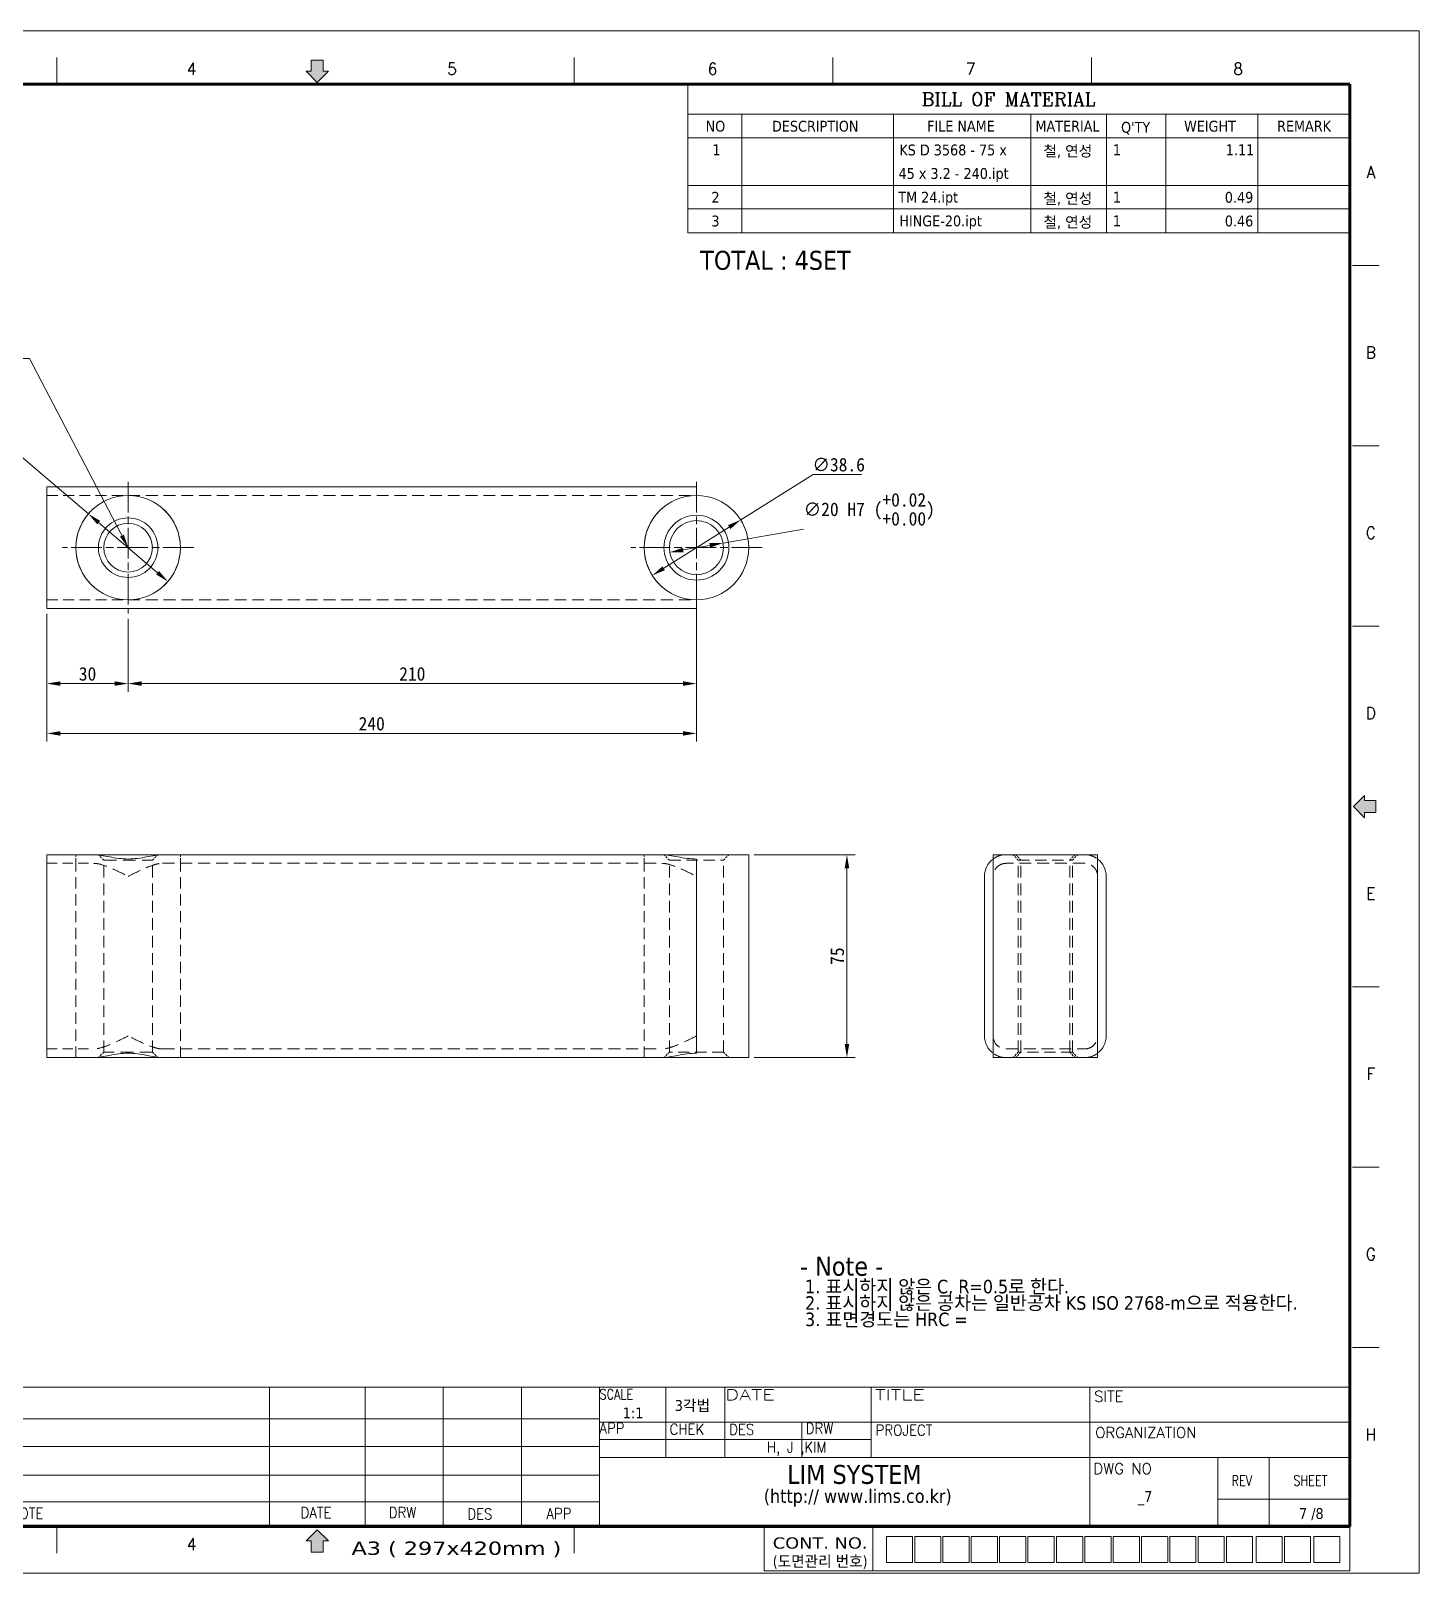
# Model space of a CAD drawing. Header units: millimetres. Extents: x 12 to 828, y 12 to 582.
# Drawn here: x 315 to 828, y 12 to 582 of the extents above; entities that cross this region are included whole.
import ezdxf
from ezdxf.enums import TextEntityAlignment as Align

# ---------------------------------------------------------------- set-up
doc = ezdxf.new("R2010")
doc.units = ezdxf.units.MM
doc.header["$LTSCALE"] = 2
doc.linetypes.add('CHAIN', pattern=[0.3543, 0.2362, -0.0295, 0.0591, -0.0295])
doc.linetypes.add('HIDDEN', pattern=[9.525, 6.35, -3.175])
doc.layers.get('0').update_dxf_attribs({"lineweight": 18})
for name, color, linetype, lineweight in [('SkizziergeometrieWIN-ISO', 7, 'Continuous', 50), ('가는실선_A4', 7, 'Continuous', 5), ('굵은실선_A3', 7, 'Continuous', 18), ('제목(ISO)', 7, 'Continuous', 50)]:
    doc.layers.add(name, color=color, linetype=linetype, lineweight=lineweight)
for name, color, linetype, lineweight, true_color in [('가는실선_A3', 9, 'Continuous', 5, 0x808080), ('가는실선중심선_A3', 1, 'Continuous', 5, 0xff0000), ('가는파선_A3', 7, 'HIDDEN', 13, 0x008000), ('해치선_A3', 1, 'Continuous', 5, 0xff0000)]:
    doc.layers.add(name, color=color, linetype=linetype, lineweight=lineweight, true_color=true_color)
doc.styles.add('A3_DS_PartList', font='RomanC.shx')
doc.styles.add('A3_DS_TB02', font='tahoma.ttf')
doc.styles.add('ROMANC_61', font='ROMANC.shx')
doc.styles.add('주 텍스트 (ISO)', font='tahoma.ttf')
doc.styles.add('주문자_A3(3.5)', font='tahoma.ttf')
doc.styles.add('치수문자_A3(2.5)', font='')
doc.styles.add('텍스트 스타일12', font='tahoma.ttf')
doc.styles.add('텍스트 스타일171', font='ROMANC.shx', dxfattribs={"width": 0.9})
doc.styles.add('텍스트 스타일206', font='ROMANC.shx', dxfattribs={"width": 1.11072})
doc.styles.add('텍스트 스타일208', font='ROMANC.shx', dxfattribs={"width": 1.194322})
doc.styles.add('텍스트 스타일211', font='ROMANC.shx', dxfattribs={"width": 0.9})
doc.styles.add('텍스트 스타일213', font='RomanC.shx', dxfattribs={"width": 0.9})
doc.styles.add('텍스트 스타일233', font='RomanC.shx')
doc.styles.add('텍스트 스타일36', font='ROMANC.shx', dxfattribs={"width": 0.941937})
doc.styles.add('텍스트 스타일42', font='tahoma.ttf', dxfattribs={"width": 1.378837})
doc.styles.add('텍스트 스타일46', font='tahoma.ttf', dxfattribs={"width": 0.862937})
doc.styles.add('텍스트 스타일48', font='tahoma.ttf', dxfattribs={"width": 1.258573})
doc.styles.add('텍스트 스타일65', font='romans.shx', dxfattribs={"width": 0.8})
doc.styles.get('치수문자_A3(2.5)').set_extended_font_data('GulimChe')
doc.dimstyles.new('치수_A3(2.5)', dxfattribs={"dimscale": 2, "dimtxt": 2.5, "dimasz": 2.5, "dimexe": 1.5, "dimexo": 1, "dimgap": 0.5, "dimtad": 1, "dimtoh": 1, "dimdec": 1, "dimrnd": 1e-08, "dimdsep": 46, "dimtxsty": '치수문자_A3(2.5)', "dimcen": 0.09, "dimdle": 10, "dimclrd": 8, "dimclre": 8, "dimclrt": 7, "dimadec": 1, "dimazin": 2, "dimtfac": 0.8, "dimtmove": 0, "dimatfit": 3, "dimfxl": 1, "dimtolj": 1, "dimtzin": 0, "dimlwd": -1, "dimlwe": -1, "dimarcsym": 0})
doc.dimstyles.new('치수_A3(2.5)$7', dxfattribs={"dimscale": 2, "dimtxt": 2.5, "dimasz": 2.5, "dimexe": 1.5, "dimexo": 1, "dimgap": 0.5, "dimtad": 1, "dimtoh": 1, "dimdec": 1, "dimrnd": 1e-08, "dimdsep": 46, "dimtxsty": '치수문자_A3(2.5)', "dimcen": 0.09, "dimdle": 10, "dimclrd": 256, "dimclre": 8, "dimclrt": 7, "dimadec": 1, "dimazin": 2, "dimtfac": 0.8, "dimtmove": 0, "dimatfit": 3, "dimfxl": 1, "dimtolj": 1, "dimtzin": 0, "dimlwd": -1, "dimlwe": -1, "dimarcsym": 0})

# ---------------------------------------------------------------- blocks, each defined once
blk = doc.blocks.new('경계 A3_경계')
for points in [[(405.98, 148.76), (403.92, 148.76), (403.92, 149.72), (401.86, 147.66), (403.92, 145.6), (403.92, 146.56), (405.98, 146.56)], [(211.52, 9.9), (211.52, 11.96), (212.48, 11.96), (210.42, 14.01), (208.36, 11.96), (209.32, 11.96), (209.32, 9.9)]]:
    blk.add_hatch(color=7).paths.add_polyline_path(points)
at = {"layer": '해치선_A3'}
blk.add_hatch(color=7, dxfattribs=at).paths.add_polyline_path([(211.52, 283.53), (212.48, 283.53), (210.42, 281.47), (208.36, 283.53), (209.32, 283.53), (209.32, 285.59), (211.52, 285.59)])
for p, q in [((209.32, 285.59), (211.52, 285.59)), ((209.32, 283.53), (209.32, 285.59)), ((211.52, 285.59), (211.52, 283.53)), ((208.36, 283.53), (209.32, 283.53)), ((210.42, 281.47), (208.36, 283.53)), ((211.52, 283.53), (212.48, 283.53)), ((403.92, 149.72), (401.86, 147.66)), ((403.92, 148.76), (403.92, 149.72)), ((405.98, 148.76), (403.92, 148.76)), ((405.98, 146.56), (405.98, 148.76)), ((401.86, 147.66), (403.92, 145.6)), ((403.92, 146.56), (405.98, 146.56)), ((403.92, 145.6), (403.92, 146.56)), ((292.99, 6.43), (292.99, 14.6)), ((210.42, 14.01), (208.36, 11.96)), ((208.36, 11.96), (209.32, 11.96)), ((209.32, 11.96), (209.32, 9.9)), ((212.48, 11.96), (210.42, 14.01)), ((211.52, 9.9), (211.52, 11.96)), ((211.52, 11.96), (212.48, 11.96)), ((209.32, 9.9), (211.52, 9.9))]:
    blk.add_line(p, q)
at = {"color": 7}
for p, q in [((403.92, 149.72), (401.86, 147.66)), ((403.92, 148.76), (403.92, 149.72)), ((405.98, 148.76), (403.92, 148.76)), ((405.98, 146.56), (405.98, 148.76)), ((401.86, 147.66), (403.92, 145.6)), ((403.92, 145.6), (403.92, 146.56)), ((403.92, 146.56), (405.98, 146.56)), ((210.42, 14.01), (208.36, 11.96)), ((208.36, 11.96), (209.32, 11.96)), ((209.32, 11.96), (209.32, 9.9)), ((212.48, 11.96), (210.42, 14.01)), ((211.52, 9.9), (211.52, 11.96)), ((211.52, 11.96), (212.48, 11.96)), ((209.32, 9.9), (211.52, 9.9))]:
    blk.add_line(p, q, dxfattribs=at)
at = {"layer": 'SkizziergeometrieWIN-ISO', "lineweight": 18}
for p, q in [((6, 291), (414, 291)), ((414, 291), (414, 6)), ((414, 6), (6, 6))]:
    blk.add_line(p, q, dxfattribs=at)
at = {"layer": '가는실선_A3', "color": 7}
for p, q in [((162.34, 281.16), (162.34, 286.06)), ((257.9, 281.16), (257.9, 286.06)), ((305.67, 281.16), (305.67, 286.06)), ((353.45, 281.16), (353.45, 286.06)), ((401.71, 247.62), (406.61, 247.62)), ((401.71, 214.3), (406.61, 214.3)), ((401.71, 180.98), (406.61, 180.98)), ((401.71, 114.34), (406.61, 114.34)), ((401.71, 81.02), (406.61, 81.02)), ((401.71, 47.7), (406.61, 47.7)), ((162.34, 14.6), (162.34, 9.7)), ((257.9, 14.6), (257.9, 9.7)), ((313.09, 14.6), (313.09, 6.55)), ((401.22, 14.6), (401.22, 6.43)), ((315.58, 12.77), (315.58, 7.95)), ((315.58, 12.77), (320.4, 12.77)), ((320.4, 12.77), (320.4, 7.95)), ((320.81, 12.77), (320.81, 7.95)), ((320.81, 12.77), (325.63, 12.77)), ((325.63, 12.77), (325.63, 7.95)), ((326.03, 12.77), (326.03, 7.95)), ((326.03, 12.77), (330.86, 12.77)), ((330.86, 12.77), (330.86, 7.95)), ((331.26, 12.77), (336.09, 12.77)), ((331.26, 12.77), (331.26, 7.95)), ((336.09, 12.77), (336.09, 7.95)), ((336.49, 12.77), (336.49, 7.95)), ((336.49, 12.77), (341.31, 12.77)), ((341.31, 12.77), (341.31, 7.95)), ((341.72, 12.77), (341.72, 7.95)), ((341.72, 12.77), (346.54, 12.77)), ((346.54, 12.77), (346.54, 7.95)), ((347.03, 12.77), (351.86, 12.77)), ((347.03, 12.77), (347.03, 7.95)), ((351.86, 12.77), (351.86, 7.95)), ((352.26, 12.77), (352.26, 7.95)), ((352.26, 12.77), (357.09, 12.77)), ((357.09, 12.77), (357.09, 7.95)), ((357.49, 12.77), (357.49, 7.95)), ((357.49, 12.77), (362.31, 12.77)), ((362.31, 12.77), (362.31, 7.95)), ((362.72, 12.77), (362.72, 7.95)), ((362.72, 12.77), (367.54, 12.77)), ((367.54, 12.77), (367.54, 7.95)), ((367.94, 12.77), (372.77, 12.77)), ((367.94, 12.77), (367.94, 7.95)), ((372.77, 12.77), (372.77, 7.95)), ((373.17, 12.77), (373.17, 7.95)), ((373.17, 12.77), (378, 12.77)), ((378, 12.77), (378, 7.95)), ((378.4, 12.77), (378.4, 7.95)), ((378.4, 12.77), (383.22, 12.77)), ((383.22, 12.77), (383.22, 7.95)), ((383.88, 12.77), (388.7, 12.77)), ((383.88, 12.77), (383.88, 7.95)), ((388.7, 12.77), (388.7, 7.95)), ((389.1, 12.77), (389.1, 7.95)), ((389.1, 12.77), (393.93, 12.77)), ((393.93, 12.77), (393.93, 7.95)), ((394.55, 12.77), (394.55, 7.95)), ((394.55, 12.77), (399.37, 12.77)), ((399.37, 12.77), (399.37, 7.95)), ((292.99, 6.43), (401.22, 6.43)), ((315.58, 7.95), (320.4, 7.95)), ((320.81, 7.95), (325.63, 7.95)), ((326.03, 7.95), (330.86, 7.95)), ((331.26, 7.95), (336.09, 7.95)), ((336.49, 7.95), (341.31, 7.95)), ((341.72, 7.95), (346.54, 7.95)), ((347.03, 7.95), (351.86, 7.95)), ((352.26, 7.95), (357.09, 7.95)), ((357.49, 7.95), (362.31, 7.95)), ((362.72, 7.95), (367.54, 7.95)), ((367.94, 7.95), (372.77, 7.95)), ((373.17, 7.95), (378, 7.95)), ((378.4, 7.95), (383.22, 7.95)), ((383.88, 7.95), (388.7, 7.95)), ((389.1, 7.95), (393.93, 7.95)), ((394.55, 7.95), (399.37, 7.95))]:
    blk.add_line(p, q, dxfattribs=at)
at = {"layer": '가는실선_A3', "color": 7, "lineweight": 60}
for p, q in [((401.22, 281.16), (19.02, 281.16)), ((401.22, 14.6), (401.22, 281.16)), ((19.02, 14.6), (401.22, 14.6))]:
    blk.add_line(p, q, dxfattribs=at)
at = {"layer": '굵은실선_A3'}
blk.add_line((212.48, 283.53), (210.42, 281.47), dxfattribs=at)
at = {"layer": '가는실선_A3', "color": 7, "style": '텍스트 스타일36', "width": 0.941937}
for s, p in [('4', (187.21, 283.98)), ('5', (235.33, 283.98)), ('6', (283.45, 283.98)), ('7', (331.14, 283.98)), ('8', (380.55, 283.98)), ('A', (405.08, 264.88)), ('B', (405.08, 231.56)), ('C', (405.08, 198.24)), ('D', (405.08, 164.92)), ('E', (405.08, 131.6)), ('F', (405.08, 98.28)), ('G', (405.08, 64.96)), ('H', (405.08, 31.64)), ('4', (187.21, 11.34))]:
    blk.add_text(s, height=2.2, dxfattribs=at).set_placement(p, align=Align.MIDDLE_CENTER)
at = {"layer": '가는실선_A3', "color": 7}
for s, height, style, width, p, p2 in [('A3 ( 297x420mm )', 2.463, '텍스트 스타일42', 1.378315, (216.76, 9.38), (255.51, 9.38)), ('CONT. NO.', 2.084, '텍스트 스타일48', 1.258564, (294.58, 10.53), (312.09, 10.53)), ('(도면관리 번호)', 2.084, '텍스트 스타일46', 0.982376, (294.58, 7.15), (312.09, 7.15))]:
    blk.add_text(s, height=height, dxfattribs=dict(at, style=style, width=width)).set_placement(p, p2, align=Align.FIT)
blk = doc.blocks.new('제목 블록 A3_표제란')
at = {"layer": '가는실선_A4', "lineweight": 13}
for p, q in [((25.42, 38.66), (269.12, 38.66)), ((208.17, 38.66), (208.17, 13.12)), ((269.12, 38.66), (407.77, 38.63)), ((25.42, 32.81), (269.12, 32.81))]:
    blk.add_line(p, q, dxfattribs=at)
at = {"layer": '가는실선_A4'}
for p, q in [((25.42, 13.12), (25.42, 38.66)), ((52.65, 38.66), (52.65, 13.12)), ((97.69, 38.66), (97.69, 13.12)), ((106.58, 37.75), (104.15, 34.26)), ((109.02, 34.26), (106.58, 37.75)), ((116.56, 13.12), (116.56, 38.69)), ((225.83, 38.66), (225.83, 12.86)), ((240.26, 38.66), (240.26, 12.86)), ((254.69, 38.66), (254.69, 13.12)), ((281.38, 38.66), (281.38, 25.66)), ((292.25, 38.65), (292.25, 25.66)), ((319.29, 38.65), (319.29, 25.66)), ((407.76, 13.12), (407.77, 38.63)), ((104.15, 34.26), (109.02, 34.26)), ((36.93, 32.81), (36.93, 19.82)), ((66.8, 32.81), (66.8, 17.47)), ((82.25, 32.81), (82.25, 17.47)), ((106.58, 31.55), (104.15, 28.06)), ((109.02, 28.06), (106.58, 31.55)), ((306.52, 32.15), (306.52, 25.66)), ((97.69, 30.03), (25.42, 30.03)), ((30.98, 29.24), (32.59, 29.24)), ((31.78, 28.13), (30.98, 29.24)), ((32.59, 29.24), (31.78, 28.13)), ((30.19, 26.66), (31.8, 26.66)), ((30.99, 25.55), (30.19, 26.66)), ((31.8, 26.66), (30.99, 25.55)), ((31.8, 26.66), (33.4, 26.66)), ((32.6, 25.55), (31.8, 26.66)), ((33.4, 26.66), (32.6, 25.55)), ((104.15, 28.06), (109.02, 28.06)), ((106.58, 26.57), (104.15, 23.08)), ((109.02, 23.08), (106.58, 26.57)), ((97.69, 25.05), (25.42, 25.05)), ((29.38, 24.16), (30.98, 24.16)), ((30.18, 23.05), (29.38, 24.16)), ((30.98, 24.16), (30.18, 23.05)), ((30.98, 24.16), (32.59, 24.16)), ((31.79, 23.05), (30.98, 24.16)), ((32.59, 24.16), (31.79, 23.05)), ((32.59, 24.16), (34.2, 24.16)), ((33.39, 23.05), (32.59, 24.16)), ((34.2, 24.16), (33.39, 23.05)), ((104.15, 23.08), (109.02, 23.08)), ((28.59, 21.34), (30.19, 21.34)), ((29.39, 20.23), (28.59, 21.34)), ((30.19, 21.34), (29.39, 20.23)), ((30.19, 21.34), (31.8, 21.34)), ((31, 20.23), (30.19, 21.34)), ((31.8, 21.34), (31, 20.23)), ((31.8, 21.34), (33.41, 21.34)), ((32.6, 20.23), (31.8, 21.34)), ((33.41, 21.34), (32.6, 20.23)), ((33.41, 21.34), (35.01, 21.34)), ((34.21, 20.23), (33.41, 21.34)), ((35.01, 21.34), (34.21, 20.23)), ((106.58, 21.34), (104.15, 17.85)), ((109.02, 17.85), (106.58, 21.34)), ((97.69, 19.82), (25.42, 19.82)), ((36.93, 19.82), (36.93, 13.12)), ((104.15, 17.85), (109.02, 17.85)), ((25.42, 13.12), (407.76, 13.12)), ((208.17, 13.12), (25.42, 13.12))]:
    blk.add_line(p, q, dxfattribs=at)
at = {"layer": '가는실선_A4', "color": 7}
for p, q in [((269.12, 13.12), (269.12, 38.66)), ((359.7, 38.64), (359.69, 13.12)), ((269.12, 32.15), (407.77, 32.15)), ((269.09, 27.68), (25.42, 27.68)), ((407.76, 25.66), (269.12, 25.66)), ((383.36, 25.66), (383.36, 13.12)), ((269.12, 22.4), (25.42, 22.4)), ((269.12, 17.47), (52.65, 17.47)), ((383.36, 17.91), (407.76, 17.92))]:
    blk.add_line(p, q, dxfattribs=at)
at = {"layer": '가는실선_A4', "color": 7, "linetype": 'Continuous'}
blk.add_line((392.85, 25.66), (392.85, 13.12), dxfattribs=at)
at = {"layer": '가는실선_A4'}
for centre, start, end in [((30.81, 31.11), 0, 180), ((32.21, 31.11), 180, 0)]:
    blk.add_arc(centre, 0.698, start, end, dxfattribs=at)
at = {"layer": '제목(ISO)', "color": 208, "lineweight": 5, "true_color": 0x400040}
blk.add_line((269.12, 28.95), (319.29, 28.95), dxfattribs=at)
at = {"layer": '가는실선_A3', "color": 7, "style": '텍스트 스타일12'}
blk.add_attdef('질량\\P1;_001', (38.42, 15.71), '', height=2, dxfattribs=at)
at = {"layer": '가는실선_A4', "color": 7}
for s, height, style, width, p in [('SCALE', 1.911, '텍스트 스타일65', 0.8, (269.12, 36.36)), ('CLASS OF FINISH', 2, '텍스트 스타일171', 0.9, (26.97, 34.81)), ('GENERAL TOL(MACHINE)', 2, '텍스트 스타일171', 0.9, (53.76, 34.67)), ('4', 1.5, '텍스트 스타일211', 0.9, (105.83, 34.98)), ('OVER0.5', 1.5, '텍스트 스타일211', 0.9, (54.63, 30.6)), ('UNDER6', 1.5, '텍스트 스타일211', 0.9, (69.75, 30.85)), ('APP', 2, '텍스트 스타일171', 0.9, (269.12, 30.05)), ('CHEK', 2, '텍스트 스타일171', 0.9, (282.07, 29.86)), ('DES', 2, '텍스트 스타일171', 0.9, (293.07, 29.82)), ('DRW', 2, '텍스트 스타일171', 0.9, (307.23, 30.03)), ('PROJECT', 2, '텍스트 스타일171', 0.9, (320.13, 29.68)), ('50S', 1.5, '텍스트 스타일211', 0.9, (42.49, 28.11)), ('6', 1.5, '텍스트 스타일211', 0.9, (56.81, 28.15)), ('30', 1.5, '텍스트 스타일211', 0.9, (71.73, 28.22)), ('3', 1.5, '텍스트 스타일211', 0.9, (105.83, 28.78)), ('H, J ,KIM', 2, '텍스트 스타일171', 0.9, (300.03, 26.54)), ('12.5S', 1.5, '텍스트 스타일211', 0.9, (42.49, 25.76)), ('30', 1.5, '텍스트 스타일211', 0.9, (56.81, 25.8)), ('120', 1.5, '텍스트 스타일211', 0.9, (71.73, 25.86)), ('3.2S', 1.5, '텍스트 스타일211', 0.9, (42.49, 23.12)), ('120', 1.5, '텍스트 스타일211', 0.9, (56.81, 23.16)), ('315', 1.5, '텍스트 스타일211', 0.9, (71.73, 23.23)), ('2', 1.5, '텍스트 스타일211', 0.9, (105.83, 23.8)), ('0.8S', 1.5, '텍스트 스타일211', 0.9, (42.49, 20.48)), ('160', 1.5, '텍스트 스타일211', 0.9, (56.81, 20.52)), ('1000', 1.5, '텍스트 스타일213', 0.9, (71.72, 20.59)), ('1', 1.5, '텍스트 스타일211', 0.9, (105.83, 18.57)), ('REV', 1.911, '텍스트 스타일65', 0.8, (385.9, 20.39)), ('SHEET', 1.911, '텍스트 스타일65', 0.8, (397.3, 20.42)), ('Weight', 2, '텍스트 스타일171', 0.9, (26.97, 15.76)), ('315', 1.5, '텍스트 스타일213', 0.9, (56.81, 17.94)), ('2000', 1.5, '텍스트 스타일211', 0.9, (71.72, 18.01)), ('OVER 2000', 1.5, '텍스트 스타일211', 0.9, (56.81, 13.87)), ('50S', 1.5, '텍스트 스타일211', 0.9, (71.73, 13.94)), ('REV NO', 2, '텍스트 스타일171', 0.9, (101.23, 14.1)), ('REVISION NOTE', 2, '텍스트 스타일171', 0.9, (148.38, 14.33)), ('DATE', 2, '텍스트 스타일171', 0.9, (213.9, 14.44)), ('DRW', 2, '텍스트 스타일171', 0.9, (230.19, 14.46)), ('DES', 2, '텍스트 스타일171', 0.9, (244.7, 14.2)), ('APP', 2, '텍스트 스타일171', 0.9, (259.32, 14.27))]:
    blk.add_text(s, height=height, dxfattribs=dict(at, style=style, width=width)).set_placement(p)
for s, style, width, p, p2 in [('DATE', '텍스트 스타일208', 1.22262, (292.31, 36.23), (301.51, 36.23)), ('TITLE', '텍스트 스타일206', 1.136317, (320.02, 36.23), (329.22, 36.23))]:
    blk.add_text(s, height=2, dxfattribs=dict(at, style=style, width=width)).set_placement(p, p2, align=Align.FIT)
at = {"layer": '가는실선_A4', "color": 7, "style": '텍스트 스타일233'}
for s, p in [('SITE', (360.5, 35.93)), ('ORGANIZATION', (360.7, 29.24)), ('DWG NO', (360.36, 22.57))]:
    blk.add_text(s, height=2, dxfattribs=at).set_placement(p)
at = {"layer": '가는실선_A4', "color": 7}
for s, insert, char_height, attachment_point, style in [('\\fTahoma|b0|i0;\\H2.0000;3각법', (283.03, 35.14), 2, 4, '주문자_A3(3.5)'), ('\\fAIGDT|b0|i0;\\W0.90;\\H1.5000;`\\fTahoma|b0|i0;\\W0.90;\\H1.5000;0.2', (85.63, 30.47), 1.5, 7, 'ROMANC_61'), ('\\fAIGDT|b0|i0;\\W0.90;\\H1.5000;`\\fTahoma|b0|i0;\\W0.90;\\H1.5000;0.1', (85.63, 27.69), 1.5, 7, 'ROMANC_61'), ('\\fAIGDT|b0|i0;\\W0.90;\\H1.5000;`\\fTahoma|b0|i0;\\W0.90;\\H1.5000;0.3', (85.63, 25.34), 1.5, 7, 'ROMANC_61'), ('\\fAIGDT|b0|i0;\\W0.90;\\H1.5000;`\\fTahoma|b0|i0;\\W0.90;\\H1.5000;0.5', (85.63, 22.71), 1.5, 7, 'ROMANC_61'), ('\\fAIGDT|b0|i0;\\W0.90;\\H1.5000;`\\fTahoma|b0|i0;\\W0.90;\\H1.5000;0.8', (85.62, 20.06), 1.5, 7, 'ROMANC_61'), ('\\fAIGDT|b0|i0;\\W0.90;\\H1.5000;`\\fTahoma|b0|i0;\\W0.90;\\H1.5000;1.2', (85.62, 17.48), 1.5, 7, 'ROMANC_61'), ('\\fAIGDT|b0|i0;\\W0.90;\\H1.5000;`\\fTahoma|b0|i0;\\W0.90;\\H1.5000;1.5', (85.63, 13.42), 1.5, 7, 'ROMANC_61')]:
    blk.add_mtext(s, dxfattribs=dict(at, insert=insert, char_height=char_height, attachment_point=attachment_point, style=style))
at = {"layer": '가는실선_A4', "char_height": 2, "style": '주 텍스트 (ISO)'}
for s, insert, attachment_point in [('\\fTahoma|b0|i0;\\H2.0000;_7 ', (369.91, 18.11), 5), ('\\fTahoma|b0|i0;\\H2.0000;7 /8 ', (400.63, 16.28), 2)]:
    blk.add_mtext(s, dxfattribs=dict(at, insert=insert, attachment_point=attachment_point))
at = {"layer": '가는실선_A4', "color": 7, "style": '텍스트 스타일12'}
blk.add_attdef('SCALE_001', (273.43, 32.87), '', height=2, dxfattribs=at)
blk.add_attdef('설명', text='', height=2, dxfattribs=at).set_placement((331.27, 35.73), align=Align.MIDDLE_LEFT)
blk.add_attdef('프로젝트', text='', height=2, dxfattribs=at).set_placement((340.77, 28.27), align=Align.MIDDLE_CENTER)
at = {"layer": '가는실선_A4', "style": '텍스트 스타일12'}
blk.add_attdef('리비전_번호', text='', height=2, dxfattribs=at).set_placement((388.38, 15.27), align=Align.MIDDLE_CENTER)
at = {"layer": '제목(ISO)', "char_height": 3.5, "attachment_point": 1, "style": '주 텍스트 (ISO)'}
for s, insert, line_spacing_factor in [('- Note -\\P{\\H0.71429x; 1. \\fGulim|b0|i0|c129|p50;표시하지 않은 \\fTahoma|b0|i0|c129|p34;C, R=0.5\\fGulim|b0|i0|c129|p50;로 한다\\fTahoma|b0|i0|c129|p34;.\\H1.54068x; \\H0.64906x;\\P 2. \\fGulim|b0|i0|c129|p50;표시하지 않은 공차는 일반공차 \\fTahoma|b0|i0|c129|p34;KS ISO 2768-m\\fGulim|b0|i0|c129|p50;으로 적용한다\\fTahoma|b0|i0|c129|p34;.\\H1.32612x; \\H0.75408x;\\P 3. \\fGulim|b0|i0|c129|p50;표면경도는 \\fTahoma|b0|i0|c129|p34;HRC = \\H1.31974x; }', (306.15, 62.72), 0.727683), ('{\\H1x;    LIM SYSTEM\\H0.71429x;  \\P (http:// www.lims.co.kr)\\H1.44773x; }', (298.53, 24.26), 0.771785)]:
    blk.add_mtext(s, dxfattribs=dict(at, insert=insert, line_spacing_factor=line_spacing_factor))
at = {"layer": '제목(ISO)', "style": '텍스트 스타일12'}
for tag, p in [('관리자', (373.93, 36.39)), ('공급업자', (383.08, 28.64))]:
    blk.add_attdef(tag, text='', height=2, dxfattribs=at).set_placement(p, align=Align.TOP_LEFT)
blk = doc.blocks.new('*D18')
at = {"layer": 'Defpoints', "color": 0, "transparency": 16777216}
for p in [(577.31, 401.26), (544.63, 380.73)]:
    blk.add_point(p, dxfattribs=at)
at = {"layer": '가는실선_A4', "color": 8, "transparency": 16777216}
for p, q in [((577.31, 401.26), (604.08, 418.08)), ((604.08, 418.08), (621.97, 418.08)), ((548.86, 383.39), (573.08, 398.6))]:
    blk.add_line(p, q, dxfattribs=at)
for points in [[(572.64, 399.31), (573.52, 397.9), (577.31, 401.26)], [(548.42, 384.09), (549.3, 382.68), (544.63, 380.73)]]:
    blk.add_solid(points, dxfattribs=at)
at = {"layer": '가는실선_A4', "color": 7, "transparency": 16777216, "insert": (613.52, 421.64), "char_height": 5, "attachment_point": 5, "style": '치수문자_A3(2.5)'}
blk.add_mtext('\\A1;∅38.6', dxfattribs=at)
blk = doc.blocks.new('*D19')
at = {"layer": 'Defpoints', "color": 0, "transparency": 16777216}
for p in [(551.12, 389.28), (570.82, 392.71)]:
    blk.add_point(p, dxfattribs=at)
at = {"layer": '가는실선_A4', "color": 8, "transparency": 16777216}
for p, q in [((570.82, 392.71), (600.49, 397.87)), ((556.04, 390.14), (565.9, 391.85))]:
    blk.add_line(p, q, dxfattribs=at)
for points in [[(555.9, 390.96), (556.19, 389.32), (551.12, 389.28)], [(565.75, 392.67), (566.04, 391.03), (570.82, 392.71)]]:
    blk.add_solid(points, dxfattribs=at)
at = {"layer": '가는실선_A4', "color": 7, "transparency": 16777216, "insert": (624.82, 405.18), "char_height": 5, "attachment_point": 5, "style": '치수문자_A3(2.5)'}
blk.add_mtext('\\A1;∅20 H7 (\\S+0.02^ +0.00;)', dxfattribs=at)
blk = doc.blocks.new('*D20')
at = {"layer": 'Defpoints', "color": 0, "transparency": 16777216}
for p in [(336.27, 403.5), (365.67, 378.49)]:
    blk.add_point(p, dxfattribs=at)
at = {"layer": '가는실선_A4', "color": 8, "transparency": 16777216}
for p, q in [((303, 431.81), (285.12, 431.81)), ((336.27, 403.5), (303, 431.81)), ((361.86, 381.73), (340.08, 400.26))]:
    blk.add_line(p, q, dxfattribs=at)
for points in [[(340.62, 400.9), (339.54, 399.63), (336.27, 403.5)], [(362.4, 382.36), (361.32, 381.09), (365.67, 378.49)]]:
    blk.add_solid(points, dxfattribs=at)
at = {"layer": '가는실선_A4', "color": 7, "transparency": 16777216, "insert": (293.56, 435.37), "char_height": 5, "attachment_point": 5, "style": '치수문자_A3(2.5)'}
blk.add_mtext('\\A1;∅38.6', dxfattribs=at)
blk = doc.blocks.new('*D21')
at = {"layer": 'Defpoints', "color": 0, "transparency": 16777216}
for p in [(320.97, 368.5), (560.97, 368.5), (320.97, 322.34)]:
    blk.add_point(p, dxfattribs=at)
at = {"layer": '가는실선_A4', "color": 8, "transparency": 16777216}
for p, q in [((320.97, 366.5), (320.97, 319.34)), ((560.97, 366.5), (560.97, 319.34)), ((555.97, 322.34), (325.97, 322.34))]:
    blk.add_line(p, q, dxfattribs=at)
for points in [[(325.97, 323.18), (325.97, 321.51), (320.97, 322.34)], [(555.97, 323.18), (555.97, 321.51), (560.97, 322.34)]]:
    blk.add_solid(points, dxfattribs=at)
at = {"layer": '가는실선_A4', "color": 7, "transparency": 16777216, "insert": (440.97, 325.91), "char_height": 5, "attachment_point": 5, "style": '치수문자_A3(2.5)'}
blk.add_mtext('\\A1;240', dxfattribs=at)
blk = doc.blocks.new('*D22')
at = {"layer": 'Defpoints', "color": 0, "transparency": 16777216}
for p in [(320.97, 368.5), (350.97, 366.7), (320.97, 340.76)]:
    blk.add_point(p, dxfattribs=at)
at = {"layer": '가는실선_A4', "color": 8, "transparency": 16777216}
for p, q in [((320.97, 366.5), (320.97, 337.76)), ((350.97, 364.7), (350.97, 337.76)), ((345.97, 340.76), (325.97, 340.76))]:
    blk.add_line(p, q, dxfattribs=at)
for points in [[(325.97, 341.6), (325.97, 339.93), (320.97, 340.76)], [(345.97, 341.6), (345.97, 339.93), (350.97, 340.76)]]:
    blk.add_solid(points, dxfattribs=at)
at = {"layer": '가는실선_A4', "color": 7, "transparency": 16777216, "insert": (335.97, 344.32), "char_height": 5, "attachment_point": 5, "style": '치수문자_A3(2.5)'}
blk.add_mtext('\\A1;30', dxfattribs=at)
blk = doc.blocks.new('*D23')
at = {"layer": 'Defpoints', "color": 0, "transparency": 16777216}
for p in [(350.97, 366.7), (560.97, 368.5), (560.97, 340.76)]:
    blk.add_point(p, dxfattribs=at)
at = {"layer": '가는실선_A4', "color": 8, "transparency": 16777216}
for p, q in [((560.97, 366.5), (560.97, 337.76)), ((350.97, 364.7), (350.97, 337.76)), ((355.97, 340.76), (555.97, 340.76))]:
    blk.add_line(p, q, dxfattribs=at)
for points in [[(355.97, 341.6), (355.97, 339.93), (350.97, 340.76)], [(555.97, 341.6), (555.97, 339.93), (560.97, 340.76)]]:
    blk.add_solid(points, dxfattribs=at)
at = {"layer": '가는실선_A4', "color": 7, "transparency": 16777216, "insert": (455.97, 344.33), "char_height": 5, "attachment_point": 5, "style": '치수문자_A3(2.5)'}
blk.add_mtext('\\A1;210', dxfattribs=at)
blk = doc.blocks.new('*D24')
at = {"layer": 'Defpoints', "color": 0, "transparency": 16777216}
for p in [(580.27, 277.53), (616.57, 277.53), (580.27, 202.53)]:
    blk.add_point(p, dxfattribs=at)
at = {"layer": '가는실선_A4', "color": 8, "transparency": 16777216}
for p, q in [((582.27, 277.53), (619.57, 277.53)), ((616.57, 207.53), (616.57, 272.53)), ((582.27, 202.53), (619.57, 202.53))]:
    blk.add_line(p, q, dxfattribs=at)
for points in [[(615.73, 272.53), (617.4, 272.53), (616.57, 277.53)], [(615.73, 207.53), (617.4, 207.53), (616.57, 202.53)]]:
    blk.add_solid(points, dxfattribs=at)
at = {"layer": '가는실선_A4', "color": 7, "transparency": 16777216, "insert": (613, 240.03), "char_height": 5, "attachment_point": 5, "rotation": 90, "style": '치수문자_A3(2.5)'}
blk.add_mtext('\\A1;75', dxfattribs=at)
blk = doc.blocks.new('BILL OF MATERIAL7')
at = {"layer": '가는실선_A4'}
for p, q in [((401.22, 281.16), (278.87, 281.16)), ((278.87, 281.16), (278.87, 275.59)), ((401.22, 281.16), (401.22, 275.59)), ((401.22, 275.59), (278.87, 275.59)), ((278.87, 275.59), (278.87, 271.21)), ((288.87, 275.59), (288.87, 271.21)), ((316.87, 275.59), (316.87, 271.21)), ((342.27, 275.59), (342.27, 271.21)), ((356.22, 275.59), (356.22, 271.21)), ((367.22, 275.59), (367.22, 271.21)), ((384.22, 275.59), (384.22, 271.21)), ((401.22, 275.59), (401.22, 271.21)), ((401.22, 271.21), (278.87, 271.21)), ((278.87, 271.21), (278.87, 253.7)), ((288.87, 271.21), (288.87, 253.7)), ((316.87, 271.21), (316.87, 253.7)), ((342.27, 271.21), (342.27, 253.7)), ((356.22, 271.21), (356.22, 253.7)), ((367.22, 271.21), (367.22, 253.7)), ((384.22, 271.21), (384.22, 253.7)), ((401.22, 271.21), (401.22, 253.7)), ((401.22, 262.45), (278.87, 262.45)), ((401.22, 258.08), (278.87, 258.08)), ((401.22, 253.7), (278.87, 253.7))]:
    blk.add_line(p, q, dxfattribs=at)
at = {"layer": '가는실선_A4', "color": 7, "attachment_point": 7}
for s, insert, char_height, style in [('BILL OF MATERIAL', (322.09, 277.12), 2.5, 'A3_DS_PartList'), ('NO', (282.18, 272.34), 2, 'A3_DS_TB02'), ('DESCRIPTION', (294.44, 272.34), 2, 'A3_DS_TB02'), ('FILE NAME', (323.08, 272.4), 2, 'A3_DS_TB02'), ('MATERIAL', (343.11, 272.4), 2, 'A3_DS_TB02'), ("Q'TY", (358.93, 271.83), 2, 'A3_DS_TB02'), ('WEIGHT', (370.58, 272.34), 2, 'A3_DS_TB02'), ('REMARK', (387.75, 272.4), 2, 'A3_DS_TB02'), ('1', (283.42, 268.02), 2, 'A3_DS_TB02'), ('KS D 3568 - 75 x ', (317.97, 267.95), 2, 'A3_DS_TB02'), ('철, 연성', (344.58, 267.47), 2, 'A3_DS_TB02'), ('1', (357.42, 268.02), 2, 'A3_DS_TB02'), ('1.11', (378.28, 268.02), 2, 'A3_DS_TB02'), ('45 x 3.2 - 240.ipt', (317.82, 263.07), 2, 'A3_DS_TB02'), ('2', (283.26, 259.24), 2, 'A3_DS_TB02'), ('TM 24.ipt', (317.77, 258.69), 2, 'A3_DS_TB02'), ('철, 연성', (344.58, 258.71), 2, 'A3_DS_TB02'), ('1', (357.42, 259.26), 2, 'A3_DS_TB02'), ('0.49', (378.1, 259.2), 2, 'A3_DS_TB02'), ('3', (283.25, 254.82), 2, 'A3_DS_TB02'), ('HINGE-20.ipt', (317.97, 254.31), 2, 'A3_DS_TB02'), ('철, 연성', (344.58, 254.33), 2, 'A3_DS_TB02'), ('1', (357.42, 254.88), 2, 'A3_DS_TB02'), ('0.46', (378.1, 254.82), 2, 'A3_DS_TB02')]:
    blk.add_mtext(s, dxfattribs=dict(at, insert=insert, char_height=char_height, style=style))

msp = doc.modelspace()

# ---------------------------------------------------------------- linework, layer by layer
at = {"layer": '가는실선중심선_A3', "linetype": 'CHAIN', "ltscale": 23.990969}
for p, q in [((350.97, 415.296), (350.97, 366.696)), ((560.97, 415.296), (560.97, 366.696)), ((375.27, 390.996), (326.67, 390.996)), ((585.27, 390.996), (536.67, 390.996))]:
    msp.add_line(p, q, dxfattribs=at)
at = {"layer": '가는파선_A3', "ltscale": 0.314961}
for p, q in [((320.97, 410.296), (350.97, 410.296)), ((320.97, 371.696), (350.97, 371.696))]:
    msp.add_line(p, q, dxfattribs=at)
at = {"layer": '가는파선_A3', "ltscale": 0.344488}
for p, q in [((350.97, 410.296), (560.97, 410.296)), ((350.97, 371.696), (560.97, 371.696))]:
    msp.add_line(p, q, dxfattribs=at)
at = {"layer": '가는파선_A3', "ltscale": 0.302059}
for p, q in [((320.97, 274.333), (338.232, 274.333)), ((320.97, 205.733), (338.232, 205.733))]:
    msp.add_line(p, q, dxfattribs=at)
at = {"layer": '가는파선_A3', "ltscale": 0.066033}
for p, q in [((331.67, 277.533), (331.67, 274.333)), ((370.27, 277.533), (370.27, 274.333)), ((541.67, 277.533), (541.67, 274.333)), ((331.67, 205.733), (331.67, 202.533)), ((370.27, 205.733), (370.27, 202.533)), ((541.67, 205.733), (541.67, 202.533))]:
    msp.add_line(p, q, dxfattribs=at)
at = {"layer": '가는파선_A3', "ltscale": 0.328084}
for p, q in [((331.67, 202.533), (331.67, 277.533)), ((370.27, 202.533), (370.27, 277.533)), ((541.67, 202.533), (541.67, 277.533))]:
    msp.add_line(p, q, dxfattribs=at)
at = {"layer": '가는파선_A3', "ltscale": 0.058354}
for p, q in [((341.97, 275.533), (339.97, 277.533)), ((359.97, 275.533), (361.97, 277.533)), ((550.97, 275.533), (548.97, 277.533)), ((570.97, 275.533), (572.97, 277.533)), ((679.882, 275.533), (677.882, 277.533)), ((680.882, 275.533), (678.882, 277.533)), ((698.882, 275.533), (700.882, 277.533)), ((699.882, 275.533), (701.882, 277.533)), ((341.97, 204.533), (339.97, 202.533)), ((359.97, 204.533), (361.97, 202.533)), ((550.97, 204.533), (548.97, 202.533)), ((570.97, 204.533), (572.97, 202.533)), ((679.882, 204.533), (677.882, 202.533)), ((680.882, 204.533), (678.882, 202.533)), ((698.882, 204.533), (700.882, 202.533)), ((699.882, 204.533), (701.882, 202.533))]:
    msp.add_line(p, q, dxfattribs=at)
at = {"layer": '가는파선_A3', "ltscale": 0.371054}
for p, q in [((341.97, 275.533), (359.97, 275.533)), ((359.97, 204.533), (341.97, 204.533))]:
    msp.add_line(p, q, dxfattribs=at)
at = {"layer": '가는파선_A3', "ltscale": 0.338821}
for p, q in [((341.97, 204.533), (341.97, 275.533)), ((359.97, 204.533), (359.97, 275.533)), ((550.97, 204.533), (550.97, 275.533)), ((570.97, 204.533), (570.97, 275.533)), ((679.882, 204.533), (679.882, 275.533)), ((680.882, 204.533), (680.882, 275.533)), ((698.882, 204.533), (698.882, 275.533)), ((699.882, 204.533), (699.882, 275.533))]:
    msp.add_line(p, q, dxfattribs=at)
at = {"layer": '가는파선_A3', "ltscale": 0.345942}
for p, q in [((363.707, 274.333), (548.232, 274.333)), ((363.707, 205.733), (548.232, 205.733))]:
    msp.add_line(p, q, dxfattribs=at)
at = {"layer": '가는파선_A3', "ltscale": 0.329826}
for p, q in [((550.97, 275.533), (570.97, 275.533)), ((679.882, 275.533), (699.882, 275.533)), ((570.97, 204.533), (550.97, 204.533)), ((699.882, 204.533), (679.882, 204.533))]:
    msp.add_line(p, q, dxfattribs=at)
at = {"layer": '가는파선_A3', "ltscale": 0.344471}
for p, q in [((704.382, 274.333), (675.382, 274.333)), ((675.382, 205.733), (704.382, 205.733))]:
    msp.add_line(p, q, dxfattribs=at)
at = {"layer": '가는파선_A3', "ltscale": 0.389489}
for points, knots in [([(338.232, 274.333), (339.025, 274.333), (339.937, 274.176), (341.836, 273.656), (342.823, 273.297), (344.851, 272.478), (346.084, 271.919), (348.569, 270.731), (349.823, 270.105), (350.97, 269.533)], [-1.4013318, -1.4013318, -1.4013318, -1.4013318, -1.0849597, -1.0849597, -0.7685876, -0.7685876, -0.3842938, -0.3842938, 0, 0, 0, 0]), ([(350.97, 269.533), (352.116, 270.105), (353.37, 270.731), (355.856, 271.919), (357.089, 272.478), (359.117, 273.297), (360.104, 273.656), (362.003, 274.176), (362.915, 274.333), (363.707, 274.333)], [-4.5300204, -4.5300204, -4.5300204, -4.5300204, -4.1457266, -4.1457266, -3.7614328, -3.7614328, -3.4450607, -3.4450607, -3.1286886, -3.1286886, -3.1286886, -3.1286886]), ([(548.232, 274.333), (549.025, 274.333), (549.937, 274.176), (551.836, 273.656), (552.823, 273.297), (554.851, 272.478), (556.084, 271.919), (558.569, 270.731), (559.823, 270.105), (560.97, 269.533)], [-1.4013318, -1.4013318, -1.4013318, -1.4013318, -1.0849597, -1.0849597, -0.7685876, -0.7685876, -0.3842938, -0.3842938, 0, 0, 0, 0]), ([(675.382, 274.333), (674.686, 274.333), (674.007, 274.176), (672.844, 273.656), (672.358, 273.297), (671.538, 272.478), (671.168, 271.919), (670.69, 270.731), (670.582, 270.105), (670.582, 269.533)], [-1.4013318, -1.4013318, -1.4013318, -1.4013318, -1.0849597, -1.0849597, -0.7685876, -0.7685876, -0.3842938, -0.3842938, 0, 0, 0, 0]), ([(704.382, 205.733), (705.078, 205.733), (705.756, 205.89), (706.92, 206.409), (707.406, 206.769), (708.225, 207.588), (708.596, 208.147), (709.074, 209.335), (709.182, 209.961), (709.182, 210.533)], [-1.4013318, -1.4013318, -1.4013318, -1.4013318, -1.0849597, -1.0849597, -0.7685876, -0.7685876, -0.3842938, -0.3842938, 0, 0, 0, 0])]:
    msp.add_open_spline(points, degree=3, knots=knots, dxfattribs=at)
at = {"layer": '가는파선_A3', "ltscale": 0.368008}
for points, knots in [([(670.582, 275.933), (670.582, 275.933), (670.683, 276.012), (671.101, 276.296), (671.418, 276.497), (672.663, 277.113), (673.9, 277.533), (675.382, 277.533)], [2.7011615, 2.7011615, 2.7011615, 2.7011615, 3.0412429, 3.0412429, 3.3813242, 3.3813242, 4.0546193, 4.0546193, 4.0546193, 4.0546193]), ([(704.382, 277.533), (705.864, 277.533), (707.1, 277.113), (708.346, 276.497), (708.662, 276.296), (709.081, 276.012), (709.182, 275.933), (709.182, 275.933)], [1.3477037, 1.3477037, 1.3477037, 1.3477037, 2.0209987, 2.0209987, 2.3610801, 2.3610801, 2.7011615, 2.7011615, 2.7011615, 2.7011615]), ([(675.382, 202.533), (673.9, 202.533), (672.663, 202.953), (671.418, 203.568), (671.101, 203.77), (670.683, 204.053), (670.582, 204.133), (670.582, 204.133)], [6.7500266, 6.7500266, 6.7500266, 6.7500266, 7.4233216, 7.4233216, 7.763403, 7.763403, 8.1034844, 8.1034844, 8.1034844, 8.1034844]), ([(709.182, 204.133), (709.182, 204.133), (709.081, 204.053), (708.662, 203.77), (708.346, 203.568), (707.1, 202.953), (705.864, 202.533), (704.382, 202.533)], [-2.7011615, -2.7011615, -2.7011615, -2.7011615, -2.3610801, -2.3610801, -2.0209987, -2.0209987, -1.3477037, -1.3477037, -1.3477037, -1.3477037])]:
    msp.add_open_spline(points, degree=3, knots=knots, dxfattribs=at)
at = {"layer": '가는파선_A3', "ltscale": 0.389495}
for points, knots in [([(709.182, 269.533), (709.182, 270.604), (708.805, 271.765), (707.594, 273.152), (707.086, 273.556), (705.875, 274.144), (705.173, 274.333), (704.382, 274.333)], [-4.5679213, -4.5679213, -4.5679213, -4.5679213, -3.8482103, -3.8482103, -3.4883548, -3.4883548, -3.1284993, -3.1284993, -3.1284993, -3.1284993]), ([(350.97, 210.533), (348.823, 209.462), (346.512, 208.301), (343.214, 206.913), (342.142, 206.51), (340.102, 205.922), (339.134, 205.733), (338.232, 205.733)], [-4.5679213, -4.5679213, -4.5679213, -4.5679213, -3.8482103, -3.8482103, -3.4883548, -3.4883548, -3.1284993, -3.1284993, -3.1284993, -3.1284993]), ([(363.707, 205.733), (362.806, 205.733), (361.838, 205.922), (359.797, 206.51), (358.726, 206.913), (355.428, 208.301), (353.117, 209.462), (350.97, 210.533)], [-1.439422, -1.439422, -1.439422, -1.439422, -1.0795665, -1.0795665, -0.719711, -0.719711, 0, 0, 0, 0]), ([(560.97, 210.533), (558.823, 209.462), (556.512, 208.301), (553.214, 206.913), (552.142, 206.51), (550.102, 205.922), (549.134, 205.733), (548.232, 205.733)], [-4.5300204, -4.5300204, -4.5300204, -4.5300204, -3.8103094, -3.8103094, -3.4504539, -3.4504539, -3.0905984, -3.0905984, -3.0905984, -3.0905984]), ([(670.582, 210.533), (670.582, 209.462), (670.958, 208.301), (672.17, 206.913), (672.678, 206.51), (673.889, 205.922), (674.59, 205.733), (675.382, 205.733)], [-4.5300204, -4.5300204, -4.5300204, -4.5300204, -3.8103094, -3.8103094, -3.4504539, -3.4504539, -3.0905984, -3.0905984, -3.0905984, -3.0905984])]:
    msp.add_open_spline(points, degree=3, knots=knots, dxfattribs=at)
at = {"layer": '굵은실선_A3'}
for p, q in [((320.97, 413.496), (560.97, 413.496)), ((320.97, 413.496), (320.97, 405.496)), ((560.97, 413.496), (560.97, 410.296)), ((320.97, 376.496), (320.97, 405.496)), ((320.97, 376.496), (320.97, 368.496)), ((560.97, 371.696), (560.97, 368.496)), ((320.97, 368.496), (560.97, 368.496)), ((320.97, 277.533), (338.232, 277.533)), ((320.97, 277.533), (320.97, 269.533)), ((363.707, 277.533), (338.232, 277.533)), ((363.707, 277.533), (548.232, 277.533)), ((580.27, 277.533), (548.232, 277.533)), ((560.97, 275.933), (560.97, 269.533)), ((580.27, 202.533), (580.27, 277.533)), ((709.182, 277.533), (670.582, 277.533)), ((670.582, 202.533), (670.582, 277.533)), ((670.582, 269.533), (670.582, 275.933)), ((709.182, 202.533), (709.182, 277.533)), ((709.182, 275.933), (709.182, 269.533)), ((320.97, 210.533), (320.97, 269.533)), ((560.97, 210.533), (560.97, 269.533)), ((667.382, 210.533), (667.382, 269.533)), ((670.582, 269.533), (670.582, 210.533)), ((709.182, 210.533), (709.182, 269.533)), ((712.382, 269.533), (712.382, 210.533)), ((320.97, 210.533), (320.97, 202.533)), ((560.97, 210.533), (560.97, 204.133)), ((670.582, 204.133), (670.582, 210.533)), ((709.182, 210.533), (709.182, 204.133)), ((320.97, 202.533), (338.232, 202.533)), ((338.232, 202.533), (363.707, 202.533)), ((363.707, 202.533), (548.232, 202.533)), ((548.232, 202.533), (580.27, 202.533)), ((670.582, 202.533), (709.182, 202.533))]:
    msp.add_line(p, q, dxfattribs=at)
for centre, radius in [((350.97, 390.996), 19.3), ((560.97, 390.996), 19.3), ((350.97, 390.996), 11), ((350.97, 390.996), 9), ((560.97, 390.996), 12), ((560.97, 390.996), 10)]:
    msp.add_circle(centre, radius, dxfattribs=at)
for centre, radius, start, end in [((350.97, 390.996), 19.3, 131.29729, 228.70271), ((350.97, 390.996), 19.3, 311.29729, 48.70271), ((560.97, 390.996), 19.3, 131.29729, 228.70271), ((675.382, 269.533), 8, 126.8699, 180), ((704.382, 269.533), 8, 0, 53.1301), ((675.382, 210.533), 8, 180, 233.1301), ((704.382, 210.533), 8, 306.8699, 0)]:
    msp.add_arc(centre, radius, start, end, dxfattribs=at)
for points, knots in [([(363.707, 277.533), (362.019, 277.533), (359.995, 277.113), (356.712, 276.497), (355.569, 276.296), (353.265, 276.012), (352.103, 275.933), (349.836, 275.933), (348.674, 276.012), (346.371, 276.296), (345.228, 276.497), (341.945, 277.113), (339.92, 277.533), (338.232, 277.533)], [1.3477037, 1.3477037, 1.3477037, 1.3477037, 2.0209987, 2.0209987, 2.3610801, 2.3610801, 2.7011615, 2.7011615, 3.0412429, 3.0412429, 3.3813242, 3.3813242, 4.0546193, 4.0546193, 4.0546193, 4.0546193]), ([(560.97, 275.933), (559.836, 275.933), (558.674, 276.012), (556.371, 276.296), (555.228, 276.497), (551.945, 277.113), (549.92, 277.533), (548.232, 277.533)], [2.7011615, 2.7011615, 2.7011615, 2.7011615, 3.0412429, 3.0412429, 3.3813242, 3.3813242, 4.0546193, 4.0546193, 4.0546193, 4.0546193]), ([(338.232, 202.533), (339.92, 202.533), (341.945, 202.953), (345.228, 203.568), (346.371, 203.77), (348.674, 204.053), (349.836, 204.133), (352.103, 204.133), (353.265, 204.053), (355.569, 203.77), (356.712, 203.568), (359.995, 202.953), (362.019, 202.533), (363.707, 202.533)], [-4.0546193, -4.0546193, -4.0546193, -4.0546193, -3.3813242, -3.3813242, -3.0412429, -3.0412429, -2.7011615, -2.7011615, -2.3610801, -2.3610801, -2.0209987, -2.0209987, -1.3477037, -1.3477037, -1.3477037, -1.3477037]), ([(548.232, 202.533), (549.92, 202.533), (551.945, 202.953), (555.228, 203.568), (556.371, 203.77), (558.674, 204.053), (559.836, 204.133), (560.97, 204.133)], [6.7500266, 6.7500266, 6.7500266, 6.7500266, 7.4233216, 7.4233216, 7.763403, 7.763403, 8.1034844, 8.1034844, 8.1034844, 8.1034844])]:
    msp.add_open_spline(points, degree=3, knots=knots, dxfattribs=at)

# ---------------------------------------------------------------- block references
at = {"xscale": 2, "yscale": 2, "zscale": 2}
msp.add_blockref('경계 A3_경계', (0, 0), dxfattribs=at)
msp.add_blockref('제목 블록 A3_표제란', (-13.093, 3.473), dxfattribs=at).add_auto_attribs({'SCALE_001': '1:1', '질량\\P1;_001': '2.1 kg'})
at = {"layer": '가는실선_A4', "xscale": 2, "yscale": 2, "zscale": 2}
msp.add_blockref('BILL OF MATERIAL7', (0, 0), dxfattribs=at)

# ---------------------------------------------------------------- texts
at = {"layer": '가는실선_A4', "color": 7, "insert": (562.353, 497.137), "char_height": 7, "width": 59.67585, "attachment_point": 4, "style": '주문자_A3(3.5)'}
msp.add_mtext('{\\fTahoma|b0|i0;TOTAL : 4SET}', dxfattribs=at)

# ---------------------------------------------------------------- dimensions: what is measured, and where the dimension line sits
at = {"layer": '가는실선_A4', "color": 8, "true_color": 0x808080}
for p1, p2, picture, middle in [((365.669, 378.488), (336.271, 403.503), '*D20', (293.558, 431.814)), ((544.627, 380.729), (577.312, 401.263), '*D18', (613.523, 418.079))]:
    dim = msp.add_diameter_dim_2p(p1=p1, p2=p2, dimstyle='치수_A3(2.5)', override={"dimgap": 0.5, "dimtih": 1, "dimdec": 1, "dimlfac": 1, "dimtol": 0, "dimlim": 0, "dimtp": 0, "dimtm": 0, "dimtdec": 2, "dimatfit": 2}, dxfattribs=at)
    dim.commit()
    dim.dimension.update_dxf_attribs({"geometry": picture, "text_midpoint": middle, "dimtype": 163})
dim = msp.add_diameter_dim_2p(p1=(551.118, 389.281), p2=(570.822, 392.711), text='<> H7 (\\S+0.02^ +0.00;)', dimstyle='치수_A3(2.5)', override={"dimtih": 1, "dimdec": 1, "dimlfac": 1, "dimtp": 0.021, "dimtm": 0, "dimtdec": 2, "dimatfit": 2}, dxfattribs=at)
dim.commit()
dim.dimension.update_dxf_attribs({"geometry": '*D19', "text_midpoint": (624.819, 397.874), "dimtype": 163})
for base, p1, p2, angle, picture, middle in [((320.97, 322.342), (560.97, 368.496), (320.97, 368.496), 180, '*D21', (440.97, 322.342)), ((320.97, 340.763), (350.97, 366.696), (320.97, 368.496), 180, '*D22', (335.97, 340.763)), ((560.97, 340.763), (350.97, 366.696), (560.97, 368.496), 180, '*D23', (455.97, 340.763)), ((616.566, 277.533), (580.27, 202.533), (580.27, 277.533), 90, '*D24', (616.566, 240.033))]:
    dim = msp.add_linear_dim(base=base, p1=p1, p2=p2, angle=angle, dimstyle='치수_A3(2.5)', override={"dimgap": 0.5, "dimtoh": 0, "dimdec": 1, "dimtol": 0, "dimlim": 0, "dimtp": 0, "dimtm": 0, "dimtdec": 2, "dimtofl": 0, "dimatfit": 1}, dxfattribs=at)
    dim.commit()
    dim.dimension.update_dxf_attribs({"geometry": picture, "text_midpoint": middle, "dimtype": 160})

# ---------------------------------------------------------------- leaders
at = {"layer": '가는실선_A4', "annotation_type": 0, "has_hookline": 1, "hookline_direction": 1, "text_width": 47.69}
msp.add_leader([(350.97, 390.996), (314.562, 460.877), (309.562, 460.877)], dimstyle='치수_A3(2.5)$7', override={"dimgap": 0, "dimtad": 1}, dxfattribs=at)

doc.saveas('drawing.dxf')
